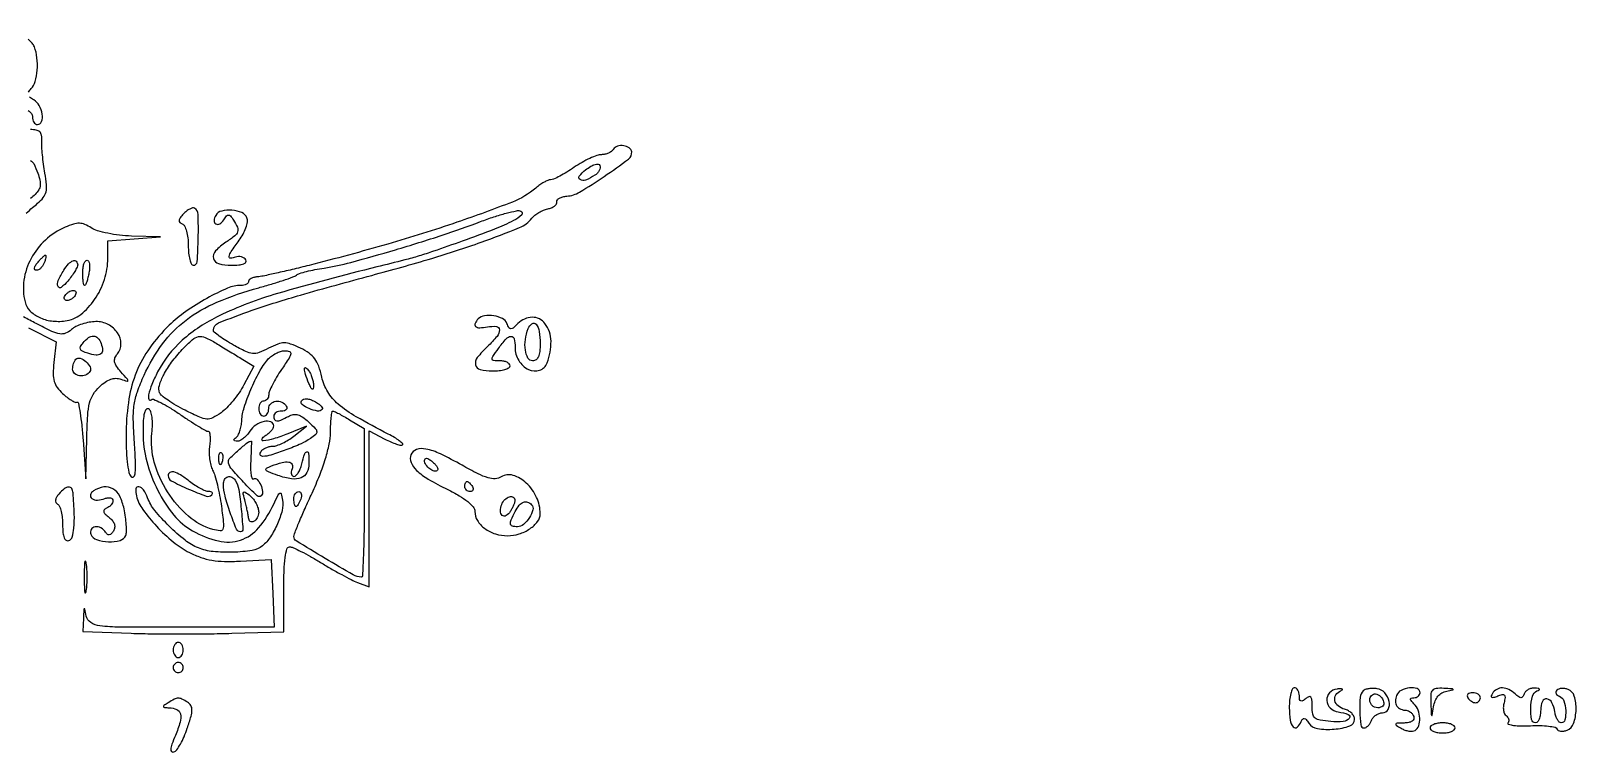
# Model space of a CAD drawing. Extents: x 50 to 925, y 21 to 441.
# Drawn here: x 615.7 to 923, y 21.2 to 164.6 of the extents above; entities that cross this region are included whole.
import ezdxf

# ---------------------------------------------------------------- set-up
doc = ezdxf.new("R2010")
doc.units = 0

msp = doc.modelspace()

# ---------------------------------------------------------------- linework, layer by layer
for points in [[(452.57679, 225.095507, -0.000001), (449.993678, 222.798179)], [(444.758148, 218.141907, -0.000001), (443, 216.578295, -0.004631)], [(615.193842, 152.450216, -0.05021), (615.75, 153.137721, 0.129117), (616.55826, 154.537353, 0.047893), (616.948823, 156.796743, 0.046433), (616.905649, 159.286175, 0.064154), (616.378819, 161.455198, 0.082817), (615.957225, 162.172005, 0.033071), (615.167254, 162.998115, 0.0316)], [(615.143968, 148.79745, -0.080515), (615.781713, 148.181444, -0.161906), (616, 147.525, 0.063739), (616.07463, 146.941946, 0.081627), (616.29375, 146.447969, 0.098527), (616.618637, 146.117459, 0.15051), (617, 146, 0.318928), (617.820328, 146.5825, 0.12264), (617.955595, 148.051647, 0.090148), (617.361521, 149.774466, 0.137156), (616.25, 150.888031, -0.036284), (615.403547, 151.450183, -0.175087)], [(614.75829, 128.378871, -0.001899), (616.016434, 129.472811, -0.003659), (617.033703, 130.337645, 0.049006), (618.167094, 131.493471, 0.110392), (618.706497, 132.588315, 0.083531), (618.807279, 134.001343, 0.020067), (618.488517, 136.337645, -0.010424), (618.213943, 138.096245, -0.009219), (618.000058, 139.938246, -0.009298), (617.868853, 141.604851, -0.027663), (617.863522, 142.75, 0.054321), (617.799557, 143.853924, 0.156999), (617.451585, 144.525809, 0.14908), (616.763106, 144.889058, 0.047413), (615.595787, 145, -0.058357)], [(615.587693, 138.818516, -0.19153), (616.251456, 138.212233, -0.02221), (617.065847, 136.32681, -0.033234), (617.493959, 134.927372, -0.08881), (617.549306, 133.889511, -0.105713), (617.242277, 133.006198, -0.06013), (616.541096, 132.112524, -0.020425), (615.628719, 131.271791, -0.352158)], [(615.2243, 105.595199), (620.732707, 102.808199), (620.264191, 98.651543, 0.024132), (620.121334, 96.421935, 0.072896), (620.317879, 94.916295, 0.089847), (620.906852, 93.711073, 0.050409), (622.002826, 92.497443, 0.01967), (622.89525, 91.7515, 0.027605), (623.751097, 91.163849, 0.026724), (624.479501, 90.772453, 0.209509), (624.854988, 90.762468, -0.472457), (625.131075, 90.612969, -0.0079), (625.476972, 88.667611, -0.013835), (625.803083, 86.220808, -0.007992), (626.06662, 83.262468), (626.633241, 75.5), (626.81662, 83.575686, -0.008684), (627.000254, 88.155928, -0.045963), (627.373401, 90.636632, -0.079834), (628.089251, 92.327464, -0.064285), (629.344543, 93.853956, -0.037079), (630.498209, 94.787005, -0.066512), (631.580788, 95.341166, -0.081367), (632.607742, 95.525824, -0.091906), (633.594543, 95.358704, 0.007682), (634.839713, 94.924262, 0.50769), (634.998518, 95.037449, 0.1824), (634.887461, 95.342803, 0.00269), (633.611988, 96.811677, -0.028857), (632.719755, 97.954864, -0.101653), (632.356412, 98.808499, -0.143168), (632.420769, 99.567422, -0.081108), (632.891545, 100.369319, 0.177182), (633.60431, 102.371533, 0.145341), (632.934882, 104.555823, 0.127232), (631.073426, 106.227195, 0.124884), (628.621622, 106.801422, 0.041487), (627.297636, 106.666777, 0.032718), (625.901138, 106.310657, 0.033689), (624.640411, 105.803517, 0.067023), (623.743953, 105.211495, -0.082151), (622.568666, 104.485145, -0.140387), (621.430693, 104.358678, -0.068638), (619.864923, 104.85219, -0.009083), (616.743953, 106.400643, -0.008286), (614.241362, 107.752571, -0.00368)]]:
    msp.add_lwpolyline(points, format="xyb")
for points in [[(731.53422, 141.055368, -0.096987), (731.159908, 140.651103, -0.052584), (730.571591, 140.310014, -0.049602), (729.875158, 140.078282, -0.055581), (729.173118, 140, 0.087678), (728.27945, 139.842077, 0.021158), (726.885513, 139.265625, 0.021072), (725.319099, 138.456944, 0.019537), (723.785188, 137.5, -0.012122), (722.30017, 136.542684, -0.015334), (720.880861, 135.734375, -0.013408), (719.667031, 135.132656, -0.108777), (719.064485, 135, 0.099695), (718.538479, 134.894067, 0.026981), (717.77, 134.521508, 0.026191), (716.925245, 133.99455, 0.024503), (716.120433, 133.37109, -0.08434), (711.4698, 130.58452, -0.010688), (700.446621, 126.558736, -0.011897), (686.685116, 122.226388, -0.008377), (671.023003, 117.985238, -0.003209), (667.647147, 117.154538, -0.004059), (664.515304, 116.431994, -0.003225), (661.882098, 115.864758, -0.032646), (660.773003, 115.707948, 0.042035), (660.094312, 115.598973, 0.059007), (659.52082, 115.382385, 0.074982), (659.130173, 115.098355, 0.200744), (659, 114.787196, -0.184673), (658.885087, 114.486681, -0.090248), (658.556174, 114.231239, -0.070107), (658.067259, 114.05811, -0.050128), (657.489102, 114, 0.102319), (654.799326, 113.443748, 0.024688), (650.696825, 111.425344, 0.026073), (646.493719, 108.797679, 0.03991), (643.18304, 106.061724, 0.045081), (639.320219, 101.570186, 0.058838), (636.711451, 96.824697, 0.056166), (635.200827, 91.427045, 0.036487), (634.632652, 84.967257, 0.011768), (634.661617, 81.655562, 0.020533), (634.862751, 78.918107, 0.02079), (635.192079, 76.823898, 0.148028), (635.671225, 75.928775, 0.456938), (636.156955, 75.96372, 0.139112), (636.458009, 76.750836, 0.033561), (636.503151, 78.824794, 0.005775), (636.279366, 82.754599, -0.011271), (636.066993, 87.378951, -0.041518), (636.241267, 90.297783, -0.049927), (636.876444, 92.866684, -0.021796), (638.199177, 96.123882, -0.052684), (641.903821, 102.380475, -0.06976), (646.549985, 107.084885, -0.062797), (652.70207, 110.663955, -0.033863), (661, 113.541242, 0.006054), (663.562417, 114.273033, 0.007927), (665.884375, 115.006957, 0.006055), (667.803861, 115.67325, 0.071304), (668.5, 116.043297, -0.082356), (669.141866, 116.36661, -0.012491), (670.528125, 116.761166, -0.013708), (672.203787, 117.144494, -0.011478), (674, 117.461196, 0.027706), (679.353625, 118.585313, 0.00646), (688.191646, 121.081662, 0.007033), (697.504838, 123.98575, 0.012175), (705.147125, 126.694993, -0.011738), (707.791474, 127.635034, -0.015612), (710.238282, 128.356841, -0.012876), (712.284824, 128.835789, -0.132235), (713.144462, 128.785179, -0.559533), (713.318077, 128.039594, -0.07632), (711.713093, 126.876818, -0.026779), (707.920507, 125.178259, -0.006551), (701.5, 122.802331, -0.001556), (695.763467, 120.784635, -0.010531), (692.90147, 119.85509, -0.011031), (690.05219, 119.063706, -0.001807), (684.5, 117.674085, 0.010188), (664.766683, 112.382186, 0.041123), (653.129101, 107.940809, 0.069517), (645.795658, 103.077372, 0.093096), (640.908417, 96.789838, 0.021123), (639.764836, 94.31491, 0.039801), (639.091745, 92.221178, 0.157379), (639.161064, 91.3642, 0.534443), (639.608568, 91.275235, -0.306413), (640.068809, 91.364101, -0.015901), (641.508189, 90.693977, -0.020693), (643.25894, 89.717203, -0.013066), (645.22078, 88.441901, 0.006206), (647.189774, 87.123173, 0.008973), (648.964516, 86.011058, 0.005305), (650.474926, 85.12361, 0.130892), (650.939019, 85, -0.331357), (651.188023, 84.814629, -0.047622), (651.319313, 84.152484, -0.038667), (651.341, 83.220912, -0.022931), (651.230163, 82.11484, 0.038508), (651.144293, 80.867815, 0.029674), (651.236382, 79.506773, 0.030424), (651.477326, 78.238336, 0.060788), (651.845967, 77.287813, -0.0508), (652.292499, 76.201146, -0.013018), (652.785923, 74.363604, -0.013123), (653.241646, 72.226083, -0.012983), (653.586437, 70.059937, -0.005344), (654.012202, 66.564151, -0.116462), (653.888044, 65.546206, -0.340317), (653.330029, 65.195191, -0.047082), (651.893825, 65.469375, -0.108576), (647.037108, 68.11655, -0.072596), (642.892845, 72.933055, -0.071561), (640.246348, 78.816532, -0.098332), (639.762121, 84.5819, 0.023323), (639.875704, 86.310799, 0.037923), (639.792148, 87.779088, 0.045274), (639.540833, 88.886588, 0.177735), (639.115364, 89.428701, 0.370239), (638.628012, 89.352248, 0.118927), (638.269726, 88.645633, 0.046148), (638.058429, 87.149446, 0.012017), (638, 84.718739, 0.064401), (638.739055, 79.004603, 0.052721), (640.9256, 73.240909, 0.054872), (644.123406, 68.334048, 0.093158), (647.866733, 65.195056, 0.069329), (653.032392, 63.170086, 0.139095), (657.374322, 63.349323, 0.138222), (660.99343, 65.784998, 0.068096), (664.000541, 70.5, -0.005275), (664.876837, 72.350306, -0.171959), (665.225021, 72.692936, -0.473238), (665.494879, 72.563494, -0.017976), (665.752066, 71.317685, -0.104701), (665.667768, 69.263157, -0.041372), (664.740327, 66.576069, -0.041258), (663.334041, 63.986581, -0.074661), (661.730714, 62.191476, -0.135993), (659.717106, 61.28646, -0.030115), (655.915969, 60.936315, -0.032163), (651.929048, 61.066567, -0.07247), (649, 61.788475, -0.070833), (646.364664, 63.32467, -0.027215), (643.180935, 66.137437, -0.02691), (640.347959, 69.246561, -0.080631), (638.913552, 71.727375, 0.056288), (638.08578, 73.333901, 0.204263), (637.145002, 73.949706, 0.434253), (636.574319, 73.52235, 0.091365), (636.677177, 72.126474, 0.092528), (637.948769, 69.427612, 0.032193), (640.693637, 66.096466, 0.032434), (644.018256, 62.984439, 0.054001), (647.224421, 60.885509, 0.03315), (649.500699, 59.908406, 0.042849), (651.700667, 59.338338, 0.037443), (654.187672, 59.106246, 0.018237), (657.377694, 59.164531), (663.5, 59.5), (663.79569, 52.75), (664.09138, 46), (645.615241, 46, -0.001597), (633.391697, 46.03905, -0.028018), (629.435013, 46.286309, -0.113155), (627.589466, 46.947013, -0.205674), (626.705733, 48.25, 0.002901), (626.434039, 49.617819, 0.551878), (626.323007, 49.659655, 0.21961), (626.226414, 49.478655, 0.001779), (626.136182, 47.81862), (626, 45.13724), (635.641188, 44.81862, 0.005276), (640.079294, 44.718814, 0.00293), (645.493179, 44.685931, 0.002921), (650.975216, 44.716788, 0.004716), (655.641188, 44.814338), (666, 45.128677), (666, 53.564338, -0.008645), (666.064786, 57.311234, -0.024925), (666.283767, 59.899102, -0.030985), (666.622166, 61.601613, -0.34047), (667.139401, 62, -0.10669), (667.829059, 61.851147, -0.009866), (669.414378, 61.095331, -0.012358), (671.283892, 60.099763, -0.009388), (673.283993, 58.920276, 0.007123), (675.373021, 57.675558, 0.006979), (677.510809, 56.48216, 0.006897), (679.414877, 55.487503, 0.026076), (680.644591, 54.945026), (683, 54.049502), (683, 69.550431), (683, 85.05136), (686.09293, 83.451944, 0.016049), (687.310198, 82.871195, 0.024234), (688.407393, 82.452436, 0.021221), (689.299917, 82.201859, 0.259785), (689.628688, 82.295354, 0.423785), (689.624393, 82.559083, 0.027796), (688.976243, 83.101976, 0.026975), (688.014328, 83.742887, 0.015214), (686.785757, 84.419457, -0.011415), (680.384862, 87.881298, -0.047759), (676.810141, 90.401371, -0.079239), (674.745644, 92.836817, -0.081265), (673.56322, 95.773082, 0.030651), (672.934976, 97.942031, 0.07309), (672.148748, 99.419111, 0.080239), (671.02083, 100.525139, 0.043127), (669.334636, 101.511446, 0.022007), (667.358451, 102.344772, 0.08974), (666.080303, 102.572145, 0.093675), (664.831723, 102.332337, 0.025178), (662.985921, 101.492719, -0.029373), (661.07461, 100.642571, -0.113416), (659.795963, 100.470297, -0.090407), (658.420249, 100.854395, -0.014862), (655.964505, 102.140106, -0.012563), (654.445479, 103.044796, -0.018551), (653.164573, 103.919943, -0.014073), (652.176645, 104.694022, -0.223102), (652, 105.0702, -0.307284), (653.000295, 106.544151, -0.011057), (659.718595, 109.043677, -0.013769), (669.331254, 112.086151, -0.004641), (683.5, 116.003091, 0.007552), (695.42418, 119.374376, 0.012914), (705.253268, 122.593115, 0.010614), (712.882904, 125.495613, 0.131365), (715.340602, 127.348417, -0.057849), (715.929953, 127.945174, -0.035037), (716.746927, 128.511353, -0.034728), (717.649349, 128.965844, -0.050727), (718.5, 129.22503, 0.047021), (719.25213, 129.448135, 0.066473), (719.859389, 129.791878, 0.085981), (720.23748, 130.196578, 0.192779), (720.319197, 130.601798, -0.215478), (720.415068, 130.989241, -0.094551), (720.823046, 131.343627, -0.068596), (721.478363, 131.612768, -0.044413), (722.288319, 131.746765, 0.116502), (724.835903, 132.554814, 0.014728), (729.732417, 135.683377, 0.010174), (734.572458, 139.126765, 0.263338), (735.199685, 140.542301, 0.221653), (734.721095, 141.351435, 0.115849), (733.605868, 141.783657, 0.108452), (732.356674, 141.687292, 0.183048)], [(727.871885, 135.899659, -0.04488), (726.034685, 134.954933, -0.230411), (724.923533, 135.030227, -0.454932), (724.779732, 135.753252, -0.064137), (726, 136.97286, -0.027923), (727.042076, 137.687615, -0.063519), (727.912743, 138.074864, -0.112413), (728.53407, 138.117021, -0.27651), (728.871885, 137.83497, -0.127073), (728.911107, 137.362277, -0.076882), (728.731537, 136.826632, -0.06857), (728.368572, 136.311548, -0.063926)], [(646.041852, 128.214422, 0.027017), (645.394215, 127.433972, 0.128943), (645.180037, 126.901101, 0.240664), (645.318532, 126.517702, 0.10793), (645.791852, 126.236049, -0.201746), (646.260987, 125.824671, -0.045035), (646.647179, 124.807138, -0.039676), (646.912178, 123.454215, -0.028536), (647, 121.916667, 0.024107), (647.072411, 120.415693, 0.038411), (647.29375, 119.150521, 0.045113), (647.613109, 118.248118, 0.293108), (648, 118, 0.393773), (648.764143, 118.712235, 0.01206), (648.981216, 123.41055, 0.013149), (648.961228, 128.117897, 0.254242), (648.25, 129.336023, 0.19463), (647.859062, 129.399085, 0.061441), (647.291981, 129.193851, 0.050851), (646.655133, 128.784219, 0.037744)], [(622.5, 125.558734, 0.082802), (618.573396, 123.013092, 0.084681), (615.720913, 119.34852, 0.087636), (614.311198, 115.060749, 0.097488), (614.535393, 110.715006, 0.130212), (615.496707, 108.975526, 0.091185), (617.321581, 107.658653, 0.078641), (619.764781, 106.939493, 0.063735), (622.5, 106.933996, 0.13509), (625.595499, 108.220344, 0.077626), (628.379036, 111.187629, 0.071311), (630.330388, 115.164757, 0.0786), (631, 119.39808), (631, 122.895481), (636.25, 123.262758), (641.5, 123.630035), (635.714817, 123.815018, -0.02099), (633.337542, 123.991112, -0.020861), (630.978429, 124.366087, -0.021249), (628.94905, 124.866659, -0.072471), (627.714817, 125.431236, 0.041807), (626.42527, 126.1193, 0.095825), (625.353971, 126.353818, 0.08295), (624.17699, 126.186662, 0.025845)], [(652.458881, 127.933469, 0.1176), (652.119004, 126.905962, 0.29308), (652.471829, 126.236229, 0.273486), (653.26088, 126.250575, 0.112315), (654.054373, 127.02896, -0.027559), (654.621226, 127.812285, -0.229999), (655.006673, 127.992398, -0.221623), (655.396002, 127.803756, -0.025631), (655.984687, 127, -0.039072), (656.771452, 125.569363, -0.189618), (656.816797, 124.661541, -0.146761), (656.226945, 123.82885, -0.020752), (654.5, 122.591957, 0.057525), (652.42883, 120.865195, 0.252035), (652.022387, 119.380014, 0.277636), (653.036154, 118.330955, 0.065311), (655.559017, 118, 0.021145), (657.047374, 118.06297, 0.06722), (658.017353, 118.27866, 0.161942), (658.453014, 118.626759, 0.290028), (658.457866, 119.068174, 0.109884), (658.099907, 119.435515, 0.081902), (657.580711, 119.66489, 0.076891), (656.982996, 119.72431, 0.078162), (656.398849, 119.599558, -0.081864), (655.402454, 119.394419, -0.490951), (655.11115, 119.741878, -0.097149), (655.54044, 120.732992, -0.008551), (657.134689, 122.968307, 0.036314), (657.90703, 124.189216, 0.040188), (658.465093, 125.469307, 0.04397), (658.751311, 126.624385, 0.131099), (658.666074, 127.427814, 0.203195), (657.659645, 128.471265, 0.080483), (655.686275, 128.958166, 0.080073), (653.650109, 128.797955, 0.197223)], [(618.361626, 118.5, -0.054778), (618.065988, 117.926337, -0.05745), (617.656816, 117.440625, -0.064053), (617.201557, 117.11007, -0.125677), (616.770566, 117, -0.214681), (616.484197, 117.128897, -0.22275), (616.396714, 117.425778, -0.100348), (616.57205, 117.903434, -0.035237), (617, 118.5, -0.012711), (617.50208, 119.074599, -0.017822), (617.980891, 119.559375, -0.014236), (618.395857, 119.928855, -0.176553), (618.59106, 120, -0.407084), (618.688496, 119.904913, -0.044074), (618.666459, 119.559375, -0.034664), (618.557685, 119.075405, -0.019009)], [(625, 118.110784, -0.116904), (624.88541, 117.627377, -0.019676), (624.422273, 116.789295, -0.020597), (623.786254, 115.829831, -0.017007), (623.033269, 114.860784, -0.054055), (621.725241, 113.596989, -0.50739), (621.086146, 113.779995, -0.198283), (621.131615, 114.955396, -0.032035), (622.240547, 117.013569, -0.042901), (623.189481, 118.277509, -0.116167), (624.102751, 118.915473, -0.297706), (624.71564, 118.791077, -0.200589)], [(627.244751, 116.5, -0.013875), (627.033865, 115.5418, -0.021857), (626.7946, 114.734375, -0.017542), (626.556361, 114.114399, -0.300822), (626.383423, 114, -0.347462), (626.232649, 114.119163, -0.020244), (626.11263, 114.734375, -0.023639), (626.027631, 115.541581, -0.014412), (626, 116.5, -0.032714), (626.062724, 117.457653, -0.050289), (626.253015, 118.265625, -0.064968), (626.530586, 118.823693, -0.249889), (626.861328, 119, -0.285831), (627.156008, 118.816555, -0.076393), (627.329256, 118.265625, -0.053628), (627.365641, 117.458177, -0.031701)], [(624.5, 112, -0.064269), (624.189439, 111.617474, -0.051777), (623.769763, 111.29375, -0.053414), (623.310186, 111.073533, -0.085235), (622.881966, 111, -0.117858), (622.550471, 111.079239, -0.186277), (622.357263, 111.29375, -0.154201), (622.338175, 111.617617, -0.076764), (622.5, 112, -0.064269), (622.810561, 112.382526, -0.051777), (623.230237, 112.70625, -0.053414), (623.689814, 112.926467, -0.085235), (624.118034, 113, -0.117858), (624.449529, 112.920761, -0.186277), (624.642737, 112.70625, -0.154201), (624.661825, 112.382383, -0.076764)], [(704.666667, 107.333333, 0.082599), (704.039173, 106.455444, 0.341361), (704.161775, 105.857285, 0.189823), (704.960904, 105.578613, 0.037326), (706.5, 105.755249, -0.073395), (708.284602, 105.830882, -0.382751), (708.890752, 105.161044, -0.178471), (708.421624, 103.871029, -0.027454), (706.517277, 101.85496, 0.034955), (704.48187, 99.634398, 0.221457), (704.132571, 98.182926, 0.296706), (705.030052, 97.269482, 0.054391), (707.5, 97, 0.027026), (708.841111, 97.072542, 0.042582), (709.971875, 97.29375, 0.052312), (710.767902, 97.614308, 0.277684), (711, 98, 0.194708), (710.845396, 98.381963, 0.086995), (710.398786, 98.70625, 0.066863), (709.736656, 98.926375, 0.046891), (708.953315, 99, -0.022316), (707.703125, 99.055827, -0.359547), (707.423637, 99.332071, -0.177515), (707.554613, 99.844075, -0.006837), (708.703315, 101.468575, -0.023366), (710.231877, 103.374827, -0.197019), (711.198869, 103.852885, -0.37208), (711.816654, 103.390674, -0.054064), (712, 101.7, 0.135876), (712.728217, 99.069756, 0.145208), (714.692502, 97.268241, 0.1978), (716.882846, 97.129532, 0.222851), (718.393011, 98.581787, 0.097253), (719.14783, 102.913755, 0.155569), (717.941157, 106.436081, 0.245672), (715.414548, 107.657448, 0.190733), (712.568556, 106.425699, -0.015317), (711.613786, 105.5277, -0.183038), (711.148321, 105.351397, -0.273961), (710.789257, 105.564101, -0.03371), (710.390138, 106.425699, 0.188346), (709.510122, 107.391924, 0.075759), (707.779248, 107.943509, 0.074361), (705.923338, 107.959885, 0.162861)], [(717, 102.440983, -0.026284), (716.917378, 100.870361, -0.076643), (716.64102, 99.823497, -0.129215), (716.167342, 99.223262, -0.162841), (715.5, 99, -0.271695), (714.565404, 99.548328, -0.092997), (714.045342, 101.096021, -0.068853), (714.042745, 103.223561, -0.057599), (714.604785, 105.412469, -0.148737), (715.366401, 106.390332, -0.3954), (716.166806, 106.278111, -0.130451), (716.808407, 104.837488, -0.03991)], [(629.654923, 102.456872, -0.074284), (629.944973, 101.148201, -0.255226), (629.594561, 100.384079, -0.193966), (628.650478, 100.135083, -0.045539), (627.022711, 100.492792, -0.031035), (625.968942, 100.900759, -0.179857), (625.555072, 101.31624, -0.231596), (625.569349, 101.833029, -0.052532), (626.069795, 102.584098, -0.059833), (627.167515, 103.624399, -0.170241), (628.15919, 103.933091, -0.205733), (629.000911, 103.535511, -0.089565)], [(652.535183, 102.5, -0.000045), (653.660099, 101.815277, -0.000026), (655.01222, 100.991993, -0.000026), (656.368288, 100.166111, -0.000044), (657.506418, 99.472742), (660.012836, 97.945484), (658.042966, 94.222742, -0.028377), (657.101777, 92.664745, -0.021331), (655.901135, 91.061632, -0.021725), (654.637944, 89.647051, -0.045511), (653.517829, 88.689195, -0.034645), (651.850303, 87.673126, -0.137389), (650.686919, 87.431332, -0.089098), (649.306141, 87.777842, -0.009897), (646.35831, 89.177865, -0.015346), (644.562013, 90.144953, -0.019603), (642.973185, 91.149431, -0.017861), (641.730054, 92.072464, -0.133277), (641.300026, 92.660529, -0.167556), (641.250184, 94.109707, -0.046478), (642.12873, 96.243738, -0.039736), (643.683241, 98.707551, -0.027081), (645.809278, 101.25, -0.021249), (647.798677, 103.209071, -0.138748), (649.043407, 103.824978, -0.155238), (650.355731, 103.661059, -0.028611)], [(627.429973, 96.886693, -0.16187), (626.58632, 96.181462, -0.126874), (625.395446, 96.034348, -0.145412), (624.393371, 96.479791, -0.219347), (624, 97.333333, -0.043328), (624.048512, 97.892106, -0.036499), (624.193285, 98.468285, -0.038029), (624.405531, 98.977153, -0.078717), (624.657991, 99.324657, -0.287006), (625.50178, 99.519034, -0.097507), (626.638311, 98.857731, -0.093927), (627.465807, 97.796164, -0.262915)], [(665.536051, 97.267865, 0.014471), (664.565084, 95.746017, 0.017393), (663.744965, 94.25961, 0.016238), (663.144962, 92.974893, 0.10146), (663, 92.267865, -0.07735), (662.924618, 91.783507, -0.090002), (662.70625, 91.372435, -0.100775), (662.381371, 91.097629, -0.125966), (662, 91, 0.148195), (661.618646, 90.884432, 0.098894), (661.29375, 90.559375, 0.082425), (661.074694, 90.073457, 0.064853), (661, 89.5, 0.064853), (661.074694, 88.926543, 0.082425), (661.29375, 88.440625, 0.098894), (661.618646, 88.115568, 0.148195), (662, 88, 0.148195), (662.381354, 88.115568, 0.098894), (662.70625, 88.440625, 0.082425), (662.925306, 88.926543, 0.064853), (663, 89.5, -0.197974), (663.395348, 90.45935, -0.163204), (664.39193, 90.959892, -0.142059), (665.599932, 90.789249, -0.14977), (666.5, 90, -0.139169), (666.607943, 89.620352, -0.191142), (666.478525, 89.29375, -0.138808), (666.110654, 89.073267, -0.066118), (665.559017, 89, 0.062283), (664.962904, 88.925455, 0.080552), (664.457961, 88.70625, 0.097988), (664.120018, 88.381379, 0.153634), (664, 88, 0.123065), (664.169534, 87.321632, 0.273185), (664.608181, 87.054115, 0.10968), (665.429191, 87.224136, 0.017179), (666.921992, 87.958251, -0.078999), (667.894115, 88.29528, -0.111804), (668.805814, 88.25274, -0.087103), (669.770888, 87.794769, -0.033307), (670.927874, 86.852569, -0.012914), (672.270202, 85.535629, -0.164055), (672.569625, 84.906004, -0.246658), (672.35915, 84.355149, -0.03133), (671.321623, 83.55071, -0.045887), (669.437313, 82.508609, -0.014204), (666.430982, 81.290169, -0.012488), (663.412048, 80.250441, -0.076827), (661.79176, 80, -0.134258), (661.496155, 80.080831, -0.190526), (661.330765, 80.29375, -0.142168), (661.330301, 80.617215, -0.068247), (661.5, 81, -0.099188), (661.85942, 81.384804, -0.051291), (662.433213, 81.712782, -0.048145), (663.116347, 81.939593, -0.052849), (663.809017, 82.022236, 0.080141), (664.63016, 82.165804, 0.02836), (665.737649, 82.6207, 0.02729), (666.918642, 83.267421, 0.028813), (668, 84.028335), (670.5, 86.012199), (666.782119, 84.5061, -0.018522), (663.951942, 83.479885, -0.054327), (661.923304, 83.063868, -0.570068), (661.664495, 83.420119, -0.160205), (662.25, 84.080099, 0.037354), (662.919652, 84.540286, 0.041926), (663.485937, 85.07912, 0.046271), (663.879011, 85.613778, 0.136202), (664, 86.04969, 0.315585), (663.438337, 86.850939, 0.142127), (662.090404, 86.939575, 0.092934), (660.430403, 86.23375, 0.106696), (659.232073, 85, -0.041237), (658.662381, 84.23592, -0.043742), (657.985254, 83.591998, -0.048004), (657.306206, 83.150104, -0.123955), (656.741526, 83.015313, -0.044895), (656.268792, 83.06373, -0.277442), (656.094749, 83.220446, -0.272528), (656.149958, 83.45036, -0.04384), (656.512427, 83.765313, 0.115752), (656.910507, 84.226048, 0.03867), (657.263554, 85.050053, 0.036061), (657.526025, 86.055292, 0.034065), (657.64775, 87.107208, -0.065688), (658.119412, 89.724604, -0.02335), (659.447761, 93.295103, -0.023694), (661.13962, 96.795368, -0.051751), (662.822638, 99.25, -0.054402), (663.530557, 99.919697, -0.042478), (664.425632, 100.485938, -0.043722), (665.362303, 100.872894, -0.076241), (666.191039, 101, -0.080237), (667.123759, 100.849353, -0.371919), (667.382025, 100.416936, -0.099668), (667.042147, 99.546878, -0.006439)], [(671.914402, 94, -0.051935), (671.838733, 93.464625, -0.491407), (671.656114, 93.384577, -0.152377), (671.391929, 93.658129, -0.014925), (671, 94.5, -0.019739), (670.304162, 96.313446, -0.081911), (670.114008, 97.466394, -0.608383), (670.407129, 97.618131, -0.095694), (671, 97, -0.040566), (671.367204, 96.315929, -0.028934), (671.668473, 95.5, -0.029384), (671.865933, 94.682866, -0.053798)], [(673.661007, 89.327674, -0.242878), (672.701354, 89.021467, -0.058528), (671.048383, 89.504997, -0.066373), (669.680967, 90.313659, -0.381481), (669.546168, 91.074701, -0.175665), (669.924278, 91.373916, -0.095397), (670.519244, 91.45257, -0.069108), (671.282076, 91.300494, -0.039175), (672.146335, 90.921684, -0.028647), (672.886127, 90.46946, -0.051285), (673.426565, 90.006407, -0.076469), (673.706945, 89.602878, -0.320327)], [(679.095708, 87.284392), (682, 85.568785), (682, 70.784392, -0.003724), (681.957774, 65.115388, -0.006205), (681.827417, 60.342915, -0.001543), (681.651172, 56.227978, -0.400835), (681.412485, 56, -0.13115), (679.824391, 56.423847, -0.004469), (674.209513, 59.717918, -0.002831), (668.462953, 63.202993, -0.260669), (668, 64.030665, -0.096214), (668.114735, 64.621396, -0.002952), (669.062496, 66.92984, -0.005708), (670.231106, 69.641556, -0.003907), (671.617008, 72.694599, 0.014582), (673.148468, 76.269129, 0.020092), (674.298291, 79.56741, 0.02276), (675.035014, 82.455687, 0.048175), (675.283674, 84.75, -0.009469), (675.333588, 86.379493, -0.015652), (675.444777, 87.751563, -0.009431), (675.589721, 88.851463, -0.370964), (675.762375, 89, -0.114019), (676.042302, 88.935325, -0.005302), (676.918521, 88.49604, -0.008547), (677.951852, 87.941659, -0.006013)], [(659.412692, 79.005489, 0.018063), (659.390372, 77.506636, 0.036176), (659.500964, 76.32794, 0.055969), (659.710279, 75.593649, 0.463124), (659.999587, 75.499745, -0.356795), (660.696145, 75.407364, -0.083119), (661.399865, 74.350985, -0.071756), (661.782744, 73.012079, -0.234318), (661.496714, 72.16338, -0.408317), (660.690685, 72.15525, -0.011507), (658.008703, 74.852512, -0.014613), (655.489867, 77.665299, -0.177091), (655, 79.005014, -0.203763), (655.281975, 79.668206, -0.011031), (656.991554, 81.243979, -0.012045), (658.761248, 82.73017, -0.17023), (659.530826, 83, -0.422365), (659.564176, 82.965712, -0.000454), (659.531523, 81.826612, -0.003354), (659.484731, 80.537197, -0.002008)], [(653.683114, 78.8125, -0.054073), (653.461564, 78.395823, -0.470617), (653.279315, 78.37858, -0.168741), (653.137993, 78.670344, -0.018894), (653.078947, 79.416667, -0.028489), (653.089945, 80.112848, -0.077125), (653.200665, 80.592839, -0.208169), (653.385309, 80.77538, -0.296942), (653.604167, 80.729167, -0.126455), (653.797407, 80.402231, -0.060344), (653.876576, 79.916927, -0.05415), (653.839148, 79.359369, -0.051402)], [(671, 78.606989, -0.111845), (670.586561, 76.781848, -0.190938), (669.456825, 75.733745, -0.132224), (667.551419, 75.527782, -0.045076), (664.829303, 76.20935, -0.007859), (662.958504, 76.894676, -0.153358), (662.482577, 77.27267, -0.438679), (662.566891, 77.630254, -0.034881), (663.551126, 78.096868, -0.026696), (665.659502, 78.794602, -0.103168), (667.027836, 78.877627, -0.26908), (667.634804, 78.396047, -0.187342), (667.638374, 77.5, 0.054716), (667.487355, 76.925574, 0.098337), (667.510787, 76.440625, 0.146126), (667.69906, 76.122603, 0.188712), (668.012333, 76, 0.2009), (668.420687, 76.170978, 0.053798), (668.867278, 76.734375, 0.045658), (669.2795, 77.542857, 0.033602), (669.589356, 78.5, -0.012329), (670.158715, 80.552767, -0.309304), (670.591977, 80.900016, -0.419211), (670.941686, 80.594401, -0.014668)], [(691.292784, 80.320598, 0.193238), (691.316341, 78.787346, 0.104394), (692.407234, 77.21034, 0.057958), (694.730906, 75.473726, 0.017753), (698.603383, 73.405618, -0.018844), (700.894867, 72.175415, -0.037533), (702.587021, 71.004257, -0.048452), (703.674286, 69.934527, -0.175958), (704, 69.037637, 0.140308), (704.512468, 67.247359, 0.093917), (705.965725, 65.671277, 0.082966), (708.085995, 64.586016, 0.077034), (710.5, 64.211873, 0.076603), (712.804475, 64.567017, 0.072335), (714.945065, 65.60166, 0.081754), (716.474973, 67.049369, 0.163908), (717, 68.607935, 0.109832), (716.278896, 71.851089, 0.094491), (714.228445, 74.687109, 0.113427), (711.608755, 76.223738, 0.21912), (709.247824, 75.922696, -0.129646), (708.065928, 75.556583, -0.083234), (706.633038, 75.734519, -0.045588), (704.632517, 76.535281, -0.010652), (701.446621, 78.247555, 0.016613), (697.148063, 80.492212, 0.061734), (694.257873, 81.465111, 0.129125), (692.391688, 81.361557, 0.226805)], [(643, 76.151874, 0.280114), (643.616016, 75.138572, 0.016188), (647.033744, 73.504597, 0.016024), (650.549806, 72.093924, 0.291592), (651.676862, 72.343528, 0.129197), (651.822203, 72.592482, 0.25907), (651.770682, 72.807161, 0.156353), (651.512564, 72.954292, 0.052017), (651.074396, 73, -0.097287), (650.425468, 73.127471, -0.024101), (649.438386, 73.5875, -0.023737), (648.338684, 74.234463, -0.021822), (647.272871, 75, 0.022779), (645.450118, 76.30394, 0.078183), (644.124733, 76.894814, 0.208107), (643.348553, 76.779857, 0.258914)], [(696.590697, 77.257364, -0.264952), (695.934546, 77.077607, -0.097357), (695.035287, 77.506143, -0.084765), (694.266453, 78.310438, -0.149534), (694, 79.181462, -0.176123), (694.121034, 79.514408, -0.256649), (694.405689, 79.625144, -0.110288), (694.879936, 79.451416, -0.030483), (695.524166, 78.979944, -0.030935), (696.075014, 78.46205, -0.05004), (696.466178, 77.952146, -0.066988), (696.658254, 77.52273, -0.274667)], [(621.259956, 72.514827, 0.047095), (620.800252, 71.881075, 0.10295), (620.607758, 71.315873, 0.146471), (620.686804, 70.849221, 0.140553), (621.009956, 70.493847, -0.162499), (621.393062, 70.034403, -0.034493), (621.709175, 69.026438, -0.032718), (621.927358, 67.75179, -0.026035), (622, 66.35765, 0.022521), (622.069681, 64.811398, 0.072544), (622.308708, 63.81263, 0.151205), (622.707454, 63.31941, 0.232176), (623.241433, 63.247144, 0.246756), (623.914428, 63.94789, 0.048061), (624.247968, 65.727165, 0.031227), (624.322841, 68.517502, 0.009449), (624.091919, 72.75, 0.123948), (623.80673, 73.610469, 0.278635), (623.213826, 73.90469, 0.151005), (622.339689, 73.552912, 0.04172)], [(628.143237, 73.130728, 0.176732), (627.5506, 72.343296, 0.329519), (627.804402, 71.628772, 0.158883), (628.944323, 71.30378, 0.082438), (630.409758, 71.603744, -0.055741), (631.018689, 71.762504, -0.099834), (631.532866, 71.734023, -0.147041), (631.870125, 71.528945, -0.185193), (632, 71.190322, -0.107729), (631.907066, 70.763993, -0.067108), (631.632812, 70.32972, -0.062588), (631.227904, 69.953648, -0.066303), (630.75, 69.698085, 0.10741), (630.286883, 69.399506, 0.266263), (630.185365, 69.023488, 0.135441), (630.468361, 68.536031, 0.027009), (631.231342, 67.864752, -0.052524), (631.92314, 67.190583, -0.095862), (632.301272, 66.502042, -0.115864), (632.356618, 65.814922, -0.103542), (632.106342, 65.143237, -0.045129), (631.676945, 64.582149, -0.168181), (631.291119, 64.374298, -0.219028), (630.926081, 64.475462, -0.079071), (630.565983, 64.893237, 0.13122), (629.634857, 65.771644, 0.158519), (628.458142, 65.986865, 0.240871), (627.698658, 65.460266, 0.217906), (627.638374, 64.5, 0.226308), (628.761388, 63.434188, 0.071172), (631.10464, 63.02701, 0.071908), (633.444676, 63.294044, 0.241327), (634.558827, 64.292706, 0.088691), (634.701292, 65.035525, 0.018464), (634.668831, 66.368134, 0.018842), (634.513482, 67.932875, 0.016812), (634.236718, 69.542706, 0.065496), (633.35238, 72.085627, 0.144275), (631.960031, 73.574054, 0.174234), (630.176359, 73.911841, 0.104863)], [(656.343611, 75.25, -0.098563), (657.024564, 73.414588, -0.015058), (657.527548, 69.526837, -0.00891), (657.851217, 65.526306, -0.432762), (657.357022, 65, -0.303688), (656.580613, 65.519482, -0.012814), (655.334916, 68.771403, -0.021003), (654.303689, 72.126497, -0.064137), (654, 74.484251, -0.124465), (654.236742, 75.420559, -0.192237), (654.86935, 75.948705, -0.202153), (655.665558, 75.882366, -0.135058)], [(703.5, 74, -0.082592), (703.656512, 73.6179, -0.161196), (703.6254, 73.29375, -0.182303), (703.413961, 73.078288, -0.108972), (703.059017, 73, -0.093332), (702.654762, 73.076123, -0.09642), (702.311086, 73.29375, -0.099167), (702.081062, 73.618444, -0.105053), (702, 74, -0.042167), (702.032345, 74.382849, -0.061769), (702.129539, 74.70625, -0.081139), (702.272352, 74.92554, -0.210953), (702.440983, 75, -0.151918), (702.65171, 74.934461, -0.038439), (702.933975, 74.70625, -0.035638), (703.231006, 74.382774, -0.029505)], [(661, 68.877555, -0.119724), (660.733757, 67.781586, -0.146974), (660.004822, 67.027567, -0.298348), (659.329325, 67.07454, -0.22974), (658.986345, 67.75, 0.040009), (658.943598, 68.184, 0.006539), (658.782897, 69.014062, 0.007165), (658.566522, 69.987865, 0.006262), (658.31293, 71, -0.007891), (657.940765, 72.506184, -0.244375), (658.034175, 72.867634, -0.385293), (658.33265, 72.89849, -0.013599), (659.326585, 72.127555, -0.058224), (659.966994, 71.463901, -0.043969), (660.508434, 70.606734, -0.044928), (660.877898, 69.696806, -0.074111)], [(669.361626, 71.5, -0.02136), (669.112506, 70.925442, -0.030395), (668.839659, 70.440625, -0.030693), (668.579329, 70.087111, -0.222225), (668.393011, 70, -0.289661), (668.241071, 70.096084, -0.046727), (668.115447, 70.440625, -0.039339), (668.028469, 70.925176, -0.024748), (668, 71.5, -0.062722), (668.07223, 72.073532, -0.08088), (668.284531, 72.559375, -0.098158), (668.599211, 72.884506, -0.152681), (668.968615, 73, -0.184534), (669.289193, 72.877514, -0.147206), (669.483616, 72.559375, -0.100118), (669.511135, 72.074366, -0.055937)], [(711.984687, 71.25, -0.075031), (711.91852, 70.86499, -0.020637), (711.700593, 70.288195, -0.020367), (711.396278, 69.647189, -0.01999), (711.03906, 69.02896, -0.113519), (710.215559, 68.212984, -0.324499), (709.456338, 68.268368, -0.229589), (709.075606, 69.12308, -0.083724), (709.345077, 70.456872, -0.107188), (709.966663, 71.405681, -0.121943), (710.899784, 71.958166, -0.214151), (711.652198, 71.859767, -0.265819)], [(715.29815, 70.368517, -0.270997), (715.562259, 69.359958, -0.075697), (714.86368, 67.81342, -0.070866), (713.675959, 66.45065, -0.180015), (712.464816, 66, -0.068037), (711.457942, 66.137647, -0.298368), (711.081508, 66.567579, -0.142732), (711.199079, 67.376598, -0.015885), (712.035184, 69.065741, -0.046122), (712.835894, 70.278407, -0.129511), (713.646754, 70.878928, -0.182712), (714.467667, 70.894061, -0.111052)], [(626.299664, 56, 0.006336), (626.324637, 54.02938, 0.03126), (626.422038, 52.923437, 0.664672), (626.564074, 52.887591, 0.124239), (626.716254, 53.25, 0.023547), (626.846019, 54.502218, 0.014044), (626.888098, 56, 0.014044), (626.846019, 57.497782, 0.023547), (626.716254, 58.75, 0.124239), (626.564074, 59.112409, 0.664672), (626.422038, 59.076563, 0.03126), (626.324637, 57.97062, 0.006336)], [(644, 41.5, 0.064853), (644.074694, 40.926543, 0.082425), (644.29375, 40.440625, 0.098894), (644.618646, 40.115568, 0.148195), (645, 40, 0.148195), (645.381354, 40.115568, 0.098894), (645.70625, 40.440625, 0.082425), (645.925306, 40.926543, 0.064853), (646, 41.5, 0.064853), (645.925306, 42.073457, 0.082425), (645.70625, 42.559375, 0.098894), (645.381354, 42.884432, 0.148195), (645, 43, 0.148195), (644.618646, 42.884432, 0.098894), (644.29375, 42.559375, 0.082425), (644.074694, 42.073457, 0.064853)], [(644, 38, 0.099038), (644.076342, 37.618362, 0.097945), (644.29375, 37.29375, 0.097945), (644.618362, 37.076342, 0.099038), (645, 37, 0.099038), (645.381638, 37.076342, 0.097945), (645.70625, 37.29375, 0.097945), (645.923658, 37.618362, 0.099038), (646, 38, 0.099038), (645.923658, 38.381638, 0.097945), (645.70625, 38.70625, 0.097945), (645.381638, 38.923658, 0.099038), (645, 39, 0.099038), (644.618362, 38.923658, 0.097945), (644.29375, 38.70625, 0.097945), (644.076342, 38.381638, 0.099038)], [(866, 30, 0.034455), (866.169316, 27.545881, 0.143771), (866.771603, 26.209244, 0.414193), (867.556158, 26.149112, 0.116549), (868.358626, 27.25, -0.067109), (868.662008, 27.765607, -0.279495), (868.985435, 27.887293, -0.176411), (869.362564, 27.664065, -0.028863), (869.870353, 26.966745, 0.216174), (871.585756, 25.859202, 0.056939), (874.9327, 25.746173, 0.060079), (878.045876, 26.377282, 0.323299), (879, 27.698655, 0.121356), (878.85019, 28.306797, 0.075002), (878.4125, 28.903602, 0.067842), (877.764566, 29.399045, 0.065483), (877, 29.710251, -0.109991), (875.703911, 30.376596, -0.170687), (875.065189, 31.445294, -0.196802), (875.278174, 32.564492, -0.143249), (876.25, 33.399033, 0.065542), (876.564186, 33.594212, 0.563286), (876.545313, 33.726277, 0.116249), (876.212647, 33.783866, 0.015594), (875.5, 33.718671, 0.174907), (873.999255, 32.958746, 0.20552), (873.456031, 31.472256, 0.189663), (874.149031, 29.960825, 0.157519), (875.75, 29.180449, -0.059441), (877.718588, 28.657138, -0.500771), (877.922799, 27.900775, -0.209497), (876.742287, 27.266624, -0.040033), (874.25, 27.266858, -0.020213), (872.120067, 27.524847, -0.128707), (871.132629, 27.962222, -0.180904), (870.660022, 28.750855, -0.048822), (870.535078, 30.228046, 0.018498), (870.503627, 31.548915, 0.152249), (870.29258, 32.10459, 0.339289), (869.910036, 32.202857, 0.072618), (869.285078, 31.821631, -0.036935), (868.656948, 31.374256, -0.242953), (868.283677, 31.348692, -0.255809), (868.059708, 31.636304, -0.04021), (868, 32.377555, 0.059737), (867.925605, 32.99802, 0.078585), (867.70625, 33.523407, 0.096868), (867.381418, 33.875257, 0.159372), (867, 34, 0.295869), (866.612873, 33.748945, 0.04382), (866.29375, 32.825, 0.037669), (866.07239, 31.532944, 0.023598)], [(880.708849, 33.375516, 0.175782), (880.109217, 32.093143, 0.028594), (880.019278, 29.301751, 0.02576), (880.227408, 26.585439, 0.377207), (880.893011, 26, 0.13875), (881.276919, 26.108626, 0.061199), (881.692784, 26.440625, 0.053891), (882.075237, 26.926204, 0.048303), (882.361626, 27.5, -0.084418), (882.701345, 28.073421, -0.066121), (883.238422, 28.559375, -0.066185), (883.883131, 28.887874, -0.08497), (884.538166, 29, 0.281018), (885.661037, 29.685205, 0.17591), (885.861756, 31.260548, 0.127777), (884.975987, 32.979941, 0.176482), (883.458849, 33.792183, 0.035475), (882.625458, 33.85167, 0.037695), (881.809062, 33.790312, 0.040663), (881.121725, 33.628178, 0.118669)], [(887.345077, 32.456872, 0.091426), (887.130919, 31.306534, 0.144501), (887.411281, 30.350645, 0.150012), (888.154598, 29.723691, 0.101062), (889.25, 29.5, -0.103817), (889.695284, 29.406537, -0.070354), (890.1375, 29.132812, -0.066536), (890.509669, 28.727815, -0.072264), (890.75, 28.25, -0.171397), (890.741002, 27.742959, -0.157433), (890.41633, 27.332765, -0.099936), (889.763432, 27.064586, -0.044404), (888.833333, 26.969591, 0.006847), (887.438187, 26.932295, 0.263536), (887.182485, 26.773484, 0.39401), (887.243672, 26.534849, 0.01045), (888.25792, 25.915469, 0.046456), (889.003913, 25.569277, 0.048398), (889.790874, 25.372581, 0.053382), (890.501511, 25.343042, 0.122724), (891.00792, 25.504895, 0.174924), (891.747357, 26.436545, 0.091197), (891.960874, 27.923227, 0.082811), (891.627641, 29.53002, 0.104291), (890.8, 30.8, -0.018208), (890.222304, 31.421376, -0.180052), (890.1, 31.75, -0.354955), (890.257401, 31.943785, -0.051663), (890.8, 32, 0.081935), (891.25832, 32.075612, 0.092192), (891.6475, 32.29375, 0.100665), (891.907722, 32.618586, 0.119248), (892, 33, 0.321203), (891.421907, 33.807044, 0.111401), (889.915603, 33.966907, 0.089727), (888.24463, 33.458921, 0.184627)], [(894.149832, 30.75, 0.001122), (894.250684, 28.664204, 0.18554), (894.341776, 28.458828, 0.612368), (894.444426, 28.491994, 0.001947), (894.710308, 30.188374, -0.053069), (895.027031, 31.390505, -0.083215), (895.565861, 32.310775, -0.091853), (896.330276, 32.944066, -0.079353), (897.310476, 33.302192, 0.005), (898.519968, 33.549784, 0.593752), (898.556182, 33.672365, 0.183677), (898.321986, 33.777828, 0.002583), (896.75, 33.863818, 0.034487), (895.183295, 33.833315, 0.199234), (894.464546, 33.457542, 0.164832), (894.146273, 32.634569, 0.022094)], [(906.394972, 32.830061, 0.064091), (906.1752, 32.345201, 0.37631), (906.280695, 32.110404, 0.177857), (906.662647, 32.08107, 0.02276), (907.456473, 32.344924, -0.0366), (908.360079, 32.617763, -0.264139), (908.778723, 32.489906, -0.228724), (908.921097, 32.042663, -0.028573), (908.714398, 31.015858, 0.046697), (908.581208, 30.203203, 0.055335), (908.613424, 29.4261, 0.064381), (908.794903, 28.796354, 0.153197), (909.110192, 28.431898, -0.090186), (909.422778, 28.150205, -0.095417), (909.608661, 27.781711, -0.099724), (909.639782, 27.384273, -0.108657), (909.511777, 27.019055, 0.49236), (909.628811, 26.709499, 0.040741), (910.604977, 26.49851, 0.030195), (912.092511, 26.392631, 0.015434), (913.96471, 26.430418, -0.017192), (915.892302, 26.462545, -0.026021), (917.565518, 26.345657, -0.023819), (918.861964, 26.12391, -0.263885), (919.238322, 25.785035, 0.192082), (919.485221, 25.492673, 0.09393), (919.958536, 25.344882, 0.071323), (920.584535, 25.361827, 0.049275), (921.269076, 25.54976, 0.22239), (922.560601, 26.890427, 0.076626), (923.044242, 29.608078, 0.077345), (922.686045, 32.322184, 0.233824), (921.456872, 33.654923, 0.054001), (920.814158, 33.824874, 0.056376), (920.159394, 33.849752, 0.062727), (919.590503, 33.734463, 0.124806), (919.206872, 33.486634, 0.135638), (919.038079, 33.161836, 0.159461), (919.074831, 32.818432, 0.127738), (919.324929, 32.507239, 0.07431), (919.75, 32.279762, -0.232331), (920.604343, 31.400826, -0.063635), (920.975029, 29.447579, -0.070663), (920.826117, 27.604993, -0.350663), (920.069551, 27, -0.197525), (919.689808, 27.156108, -0.067215), (919.318553, 27.637929, -0.0544), (919.010249, 28.340372, -0.03972), (918.819551, 29.171672, 0.077969), (918.245613, 31.015823, 0.246964), (917.233119, 31.752832, 0.341983), (916.334996, 31.245672, 0.099758), (916, 29.583333, -0.036866), (915.926954, 28.593992, -0.055541), (915.70625, 27.758854, -0.072835), (915.383143, 27.187599, -0.231675), (915, 27, -0.36196), (914.186719, 27.677515, -0.055322), (914.025202, 29.94519, -0.051629), (914.366638, 32.323432, -0.239823), (915.25, 33.337719, 0.039934), (915.68816, 33.556639, 0.436971), (915.723735, 33.728876, 0.209411), (915.497581, 33.86373, 0.019378), (914.833333, 33.921053, 0.070833), (914.161954, 33.857691, 0.067138), (913.521615, 33.609622, 0.071702), (913.008237, 33.221908, 0.107754), (912.708333, 32.75, -0.062037), (912.413944, 32.178067, -0.247772), (912.076667, 32, -0.164145), (911.6324, 32.149887, -0.026382), (910.925, 32.75, 0.072217), (909.667185, 33.633043, 0.113038), (908.389268, 33.949555, 0.134462), (907.256667, 33.660778, 0.125719)], [(643, 31, 0.010223), (642.157251, 30.430616, 0.295079), (642.064256, 30.199331, 0.343021), (642.238528, 30.046994, 0.012098), (643.190983, 30.015313, -0.107809), (644.697459, 29.67235, -0.231443), (645.425706, 28.766775, -0.127519), (645.375232, 27.152687, -0.02772), (644.437316, 24.504219, 0.011787), (643.746053, 22.733581, 0.064097), (643.521142, 21.730704, 0.240783), (643.693795, 21.298406, 0.266022), (644.131455, 21.210485, 0.157299), (644.700036, 21.628356, 0.027177), (645.431059, 22.767288, 0.027248), (646.169083, 24.25017, 0.021396), (646.809385, 25.928154, 0.01142), (647.541901, 28.305348, 0.066093), (647.730132, 29.602754, 0.13668), (647.506723, 30.443946, 0.119277), (646.871885, 31.100341, 0.027161), (645.724816, 31.742492, 0.121074), (644.97673, 31.905907, 0.114409), (644.215963, 31.70862, 0.023046)], [(884.770833, 31.1875, -0.134046), (884.795817, 30.735738, -0.144529), (884.585286, 30.348828, -0.119977), (884.158616, 30.089234, -0.077096), (883.583333, 30, -0.099038), (882.979073, 30.120875, -0.097945), (882.465104, 30.465104, -0.097945), (882.120875, 30.979073, -0.099038), (882, 31.583333, -0.190724), (882.346973, 32.459866, -0.244413), (883.153639, 32.742973, -0.165501), (884.122932, 32.250696, -0.113253)], [(901.5, 32, 0.06081), (901.806203, 31.617485, 0.051032), (902.2129, 31.29375, 0.053229), (902.653442, 31.073302, 0.089642), (903.059017, 31, 0.105429), (903.418051, 31.076556, 0.099231), (903.723586, 31.29375, 0.096318), (903.928382, 31.618268, 0.092995), (904, 32, 0.153634), (903.879982, 32.381379, 0.097988), (903.542039, 32.70625, 0.080552), (903.037096, 32.925455, 0.062283), (902.440983, 33, 0.066118), (901.889346, 32.926733, 0.138808), (901.521475, 32.70625, 0.191142), (901.392057, 32.379648, 0.139169)], [(894, 26, 0.226478), (894.182831, 25.617064, 0.074992), (894.734375, 25.29375, 0.057076), (895.542644, 25.073116, 0.038131), (896.5, 25, 0.038131), (897.457356, 25.073116, 0.057076), (898.265625, 25.29375, 0.074992), (898.817169, 25.617064, 0.226478), (899, 26, 0.226478), (898.817169, 26.382936, 0.074992), (898.265625, 26.70625, 0.057076), (897.457356, 26.926884, 0.038131), (896.5, 27, 0.038131), (895.542644, 26.926884, 0.057076), (894.734375, 26.70625, 0.074992), (894.182831, 26.382936, 0.226478)]]:
    msp.add_lwpolyline(points, format="xyb", close=True)

doc.saveas('drawing.dxf')
